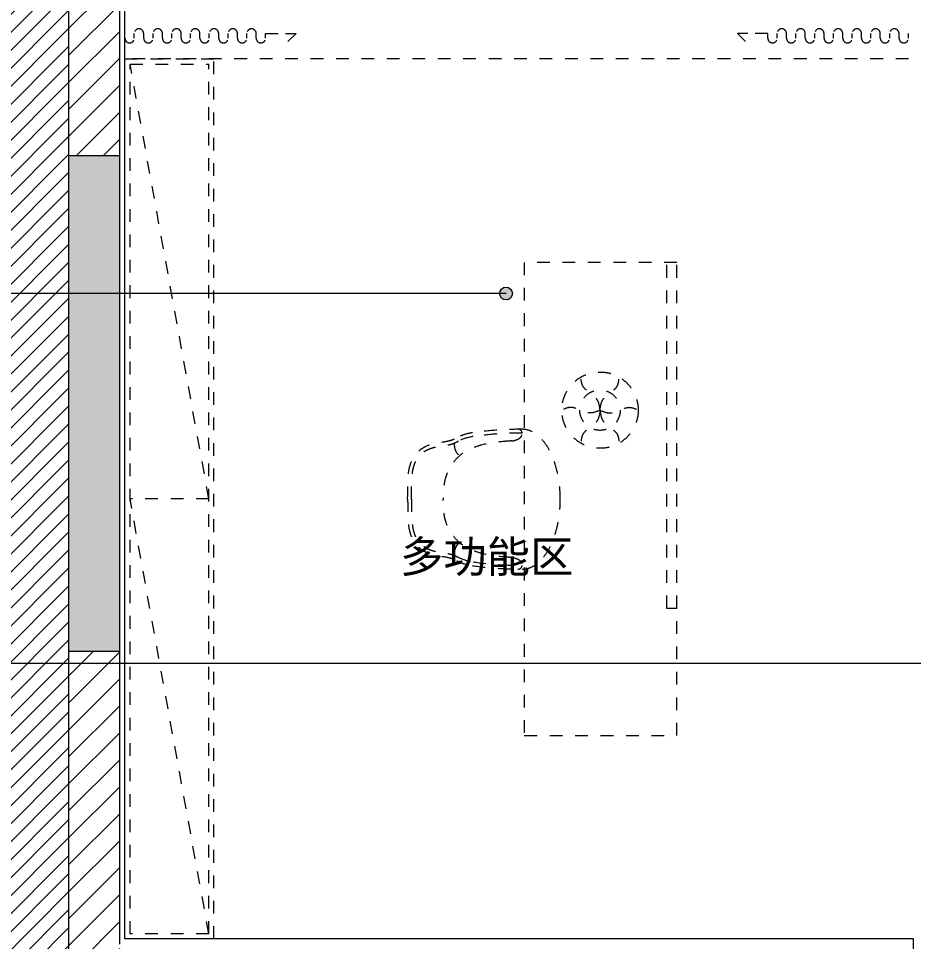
# Model space of a CAD drawing. Header units: millimetres. Extents: x 2160 to 29548, y 1196 to 18324.
# Drawn here: x 10435 to 13954, y 9210 to 12839 of the extents above; entities that cross this region are included whole.
import ezdxf

# ---------------------------------------------------------------- set-up
doc = ezdxf.new("R2010")
doc.units = ezdxf.units.MM
doc.linetypes.add('JZ-I-活动家具', pattern=[100, 50, -50])
for name, color, linetype, lineweight, true_color in [('A-DETL-3', 7, 'Continuous', 18, 0x848400), ('A-DETL-GENF-4', 7, 'Continuous', 5, 0x1e1e1e), ('A-DETL-GENF-5', 9, 'Continuous', 5, 0x808080), ('A-DETL-GENF-6', 9, 'JZ-I-活动家具', 5, 0x808080), ('A-新建墙体', 7, 'Continuous', 18, 0x848400), ('A-新建墙体-1', 9, 'Continuous', 18, 0x808080), ('A-新建墙体-2', 9, 'Continuous', 5, 0x808080), ('A-新建墙体-3', 7, 'Continuous', 9, 0xff8080), ('G-ANNO-TEXT-1', 7, 'Continuous', 5, 0x008000)]:
    doc.layers.add(name, color=color, linetype=linetype, lineweight=lineweight, true_color=true_color)
doc.styles.add('宋体_1', font='', dxfattribs={"height": 125})
doc.styles.get('宋体_1').set_extended_font_data('SimSun')
pattern_1 = [(45, (11833.81, 0), (-53.033, 53.033), [])]

# ---------------------------------------------------------------- blocks, each defined once
blk = doc.blocks.new('JZ-I-窗帘2D - JZ-I-窗帘2D-14640888-02平面布置及立面索引')
at = {"layer": 'A-DETL-GENF-6'}
for p, q in [((-1540, 100), (1540, 100)), ((-1540, 18.4), (-1540, 0)), ((-1503.1, 18.4), (-1503.1, 0)), ((-1466.3, 18.4), (-1466.3, 0)), ((-1429.4, 18.4), (-1429.4, 0)), ((-1392.5, 18.4), (-1392.5, 0)), ((-1355.7, 18.4), (-1355.7, 0)), ((-1318.8, 18.4), (-1318.8, 0)), ((-1282, 18.4), (-1282, 0)), ((-1245.1, 18.4), (-1245.1, 0)), ((-1208.2, 18.4), (-1208.2, 0)), ((-1171.4, 18.4), (-1171.4, 0)), ((-1134.5, 18.4), (-1134.5, 0)), ((-1097.6, 18.4), (-1097.6, 0)), ((-1060.8, 18.4), (-1060.8, 0)), ((-1023.9, 18.4), (-1023.9, 0)), ((-987, 18.4), (-987, 0)), ((-987, 0), (-908.9, 0)), ((-908.9, 0), (-867.4, 0)), ((-867.4, 0), (-899.2, 31.8)), ((867.4, 0), (899.2, 31.8)), ((987, 18.4), (987, 0)), ((1023.9, 18.4), (1023.9, 0)), ((1060.8, 18.4), (1060.8, 0)), ((1097.6, 18.4), (1097.6, 0)), ((1134.5, 18.4), (1134.5, 0)), ((1171.4, 18.4), (1171.4, 0)), ((1208.2, 18.4), (1208.2, 0)), ((1245.1, 18.4), (1245.1, 0)), ((1282, 18.4), (1282, 0)), ((1318.8, 18.4), (1318.8, 0)), ((1355.7, 18.4), (1355.7, 0)), ((1392.5, 18.4), (1392.5, 0)), ((1429.4, 18.4), (1429.4, 0)), ((1466.3, 18.4), (1466.3, 0)), ((1503.1, 18.4), (1503.1, 0)), ((1540, 18.4), (1540, 0)), ((908.9, 0), (867.4, 0)), ((987, 0), (908.9, 0))]:
    blk.add_line(p, q, dxfattribs=at)
for centre, start, end in [((-1521.6, 18.4), 0, 180), ((-1447.8, 18.4), 0, 180), ((-1374.1, 18.4), 0, 180), ((-1300.4, 18.4), 0, 180), ((-1226.7, 18.4), 0, 180), ((-1152.9, 18.4), 0, 180), ((-1079.2, 18.4), 360, 180), ((-1005.5, 18.4), 0, 180), ((1005.5, 18.4), 0, 180), ((1079.2, 18.4), 0, 180), ((1152.9, 18.4), 0, 180), ((1226.7, 18.4), 0, 180), ((1300.4, 18.4), 0, 180), ((1374.1, 18.4), 0, 180), ((1447.8, 18.4), 0, 180), ((1521.6, 18.4), 0, 180), ((-1484.7, 0), 180, 0), ((-1411, 0), 180, 0), ((-1337.2, 0), 180, 0), ((-1263.5, 0), 180, 0), ((-1189.8, 0), 180, 0), ((-1116.1, 0), 180, 0), ((-1042.3, 0), 180, 0), ((1042.3, 0), 180, 0), ((1116.1, 0), 180, 360), ((1189.8, 0), 180, 360), ((1263.5, 0), 180, 360), ((1337.2, 0), 180, 360), ((1411, 0), 180, 0), ((1484.7, 0), 180, 0)]:
    blk.add_arc(centre, 18.4, start, end, dxfattribs=at)
blk = doc.blocks.new('JZ-I-书房书桌2D - JZ-I-书房书桌2D-14640684-02平面布置及立面索引')
at = {"layer": 'A-DETL-GENF-6'}
for p, q in [((1820, 1730), (1820, -1730)), ((1820, 1730), (2170, 1730)), ((1840, 1710), (1840, -1710)), ((1840, 1710), (2150, 1710)), ((1840, 1710), (2150, 0)), ((2150, 1710), (2150, -1710)), ((2170, 1730), (2170, -1730)), ((600, 930), (0, 930)), ((0, 930), (0, -930)), ((600, -930), (600, 930)), ((0, 430), (40, 430)), ((40, 430), (40, -930)), ((1840, 0), (2150, 0)), ((1840, 0), (2150, -1710)), ((0, -930), (600, -930)), ((2170, -1730), (1820, -1730)), ((2150, -1710), (1840, -1710))]:
    blk.add_line(p, q, dxfattribs=at)
for radius in [150, 79.4]:
    blk.add_circle((302.4, -349.2), radius, dxfattribs=at)
for centre, radius, start, end in [((623.7, 260.9), 15, 83.3661, 180), ((608.7, -1118.1), 1394, 81.9822, 90), ((608.7, -1118.1), 1379, 81.9822, 90), ((775.3, 64.2), 200, 63.1425, 81.9822), ((775.3, 64.2), 185, 63.1191, 81.9822), ((815.4, 216.2), 60.1, 311.2394, 5.1532), ((815.4, -214.4), 60.1, 354.8468, 48.7606), ((608.7, 1119.9), 1379, 270, 278.0178), ((775.3, -62.4), 185, 278.0178, 296.8809), ((775.3, -62.4), 200, 278.0178, 296.8575), ((623.7, -259.1), 15, 180, 276.6339), ((608.7, 1119.9), 1394, 270, 278.0178)]:
    blk.add_arc(centre, radius, start, end, dxfattribs=at)
for start_param, end_param in [(0, 1.570796), (1.570796, 3.141593)]:
    blk.add_ellipse((608.7, 0.9), major_axis=(0, 275), ratio=0.545455, start_param=start_param, end_param=end_param, dxfattribs=at)
for points, knots in [([(650.2, 230.3), (649.2, 230.3), (642.5, 230.4), (630.1, 234.6), (614.9, 241.3), (609.1, 253), (608.8, 258.9), (608.7, 260.9)], [0, 0, 0, 0, 2.97443, 20.06912, 39.037319, 50.593375, 56.687881, 56.687881, 56.687881, 56.687881]), ([(650.2, 230.3), (660, 229.5), (695.5, 226.7), (758.8, 219.1), (832.8, 193.9), (887.5, 142), (914, 82.5), (918.6, 34), (918.7, 8.3), (918.7, 0.9)], [0, 0, 0, 0, 29.554776, 106.842184, 191.294561, 258.698591, 326.944498, 381.700154, 403.929062, 403.929062, 403.929062, 403.929062]), ([(1043.6, 0.9), (1043.4, 8.1), (1043.3, 15.4), (1043.2, 27.4), (1043.1, 32.1), (1043, 41.5), (1042.9, 46), (1042.8, 54), (1042.7, 57.4), (1042.6, 64.2), (1042.5, 67.5), (1042.2, 77.6), (1041.9, 84.2), (1040.9, 96.9), (1040.2, 103.1), (1038.5, 113.4), (1037.7, 117.6), (1036.1, 124.2), (1035.5, 126.7), (1034, 131.6), (1033.2, 134), (1030.7, 141.2), (1028.7, 145.8), (1024.8, 153.7), (1022.9, 157), (1019, 163.1), (1016.9, 166), (1012.9, 171.1), (1010.9, 173.2), (1006.8, 177.4), (1004.6, 179.4), (997.3, 185.6), (991.7, 189.4), (983.1, 194.2), (980.4, 195.5), (975.3, 197.8), (973, 198.8), (968.2, 200.6), (965.8, 201.4), (958.5, 203.8), (953.5, 205.1), (944.9, 207), (941.4, 207.7), (936.2, 208.6), (934.4, 208.9), (930.9, 209.4), (929.1, 209.7), (923.6, 210.5), (919.9, 211), (913.1, 212), (910, 212.5), (904.7, 213.4), (902.4, 213.8), (898.2, 214.7), (896.1, 215.2), (892, 216.2), (890, 216.7), (883.8, 218.5), (879.7, 219.9), (874.8, 221.9), (873.8, 222.2), (871, 223.4), (869.2, 224.3), (864.4, 226.5), (861.6, 227.9), (858.9, 229.3)], [0, 0, 0, 0, 21.701413, 21.701413, 36.066315, 36.066315, 49.690563, 49.690563, 59.94764, 59.94764, 70.204717, 70.204717, 90.718871, 90.718871, 110.581202, 110.581202, 124.478705, 124.478705, 132.856986, 132.856986, 141.235267, 141.235267, 157.991829, 157.991829, 170.671877, 170.671877, 182.939267, 182.939267, 193.197045, 193.197045, 203.454822, 203.454822, 226.281586, 226.281586, 236.503398, 236.503398, 244.95828, 244.95828, 253.413162, 253.413162, 270.322926, 270.322926, 281.646931, 281.646931, 287.242485, 287.242485, 292.83804, 292.83804, 304.029149, 304.029149, 313.048231, 313.048231, 319.393515, 319.393515, 325.136412, 325.136412, 330.879309, 330.879309, 342.365103, 342.365103, 344.970224, 344.970224, 350.507081, 350.507081, 359.569503, 359.569503, 359.569503, 359.569503]), ([(1058.7, 0.9), (1058.5, 17.7), (1057.9, 60.1), (1056.9, 123.4), (1029, 183.4), (983.2, 214.1), (939.7, 224), (905.4, 227.7), (881.9, 234.5), (870.4, 240.3), (865.6, 242.7)], [0, 0, 0, 0, 50.42581, 127.381571, 188.345295, 239.975043, 286.762511, 320.949455, 343.663305, 359.569493, 359.569493, 359.569493, 359.569493]), ([(650.2, -228.4), (660, -227.7), (695.5, -224.9), (758.8, -217.2), (832.8, -192), (887.5, -140.2), (914, -80.7), (918.6, -32.1), (918.7, -6.5), (918.7, 0.9)], [0, 0, 0, 0, 29.554776, 106.842184, 191.294561, 258.698591, 326.944498, 381.700154, 403.929062, 403.929062, 403.929062, 403.929062]), ([(1043.6, 0.9), (1043.4, -6.3), (1043.3, -13.5), (1043.2, -25.5), (1043.1, -30.3), (1043, -39.6), (1042.9, -44.2), (1042.8, -52.1), (1042.7, -55.6), (1042.6, -62.3), (1042.5, -65.7), (1042.2, -75.7), (1041.9, -82.3), (1040.9, -95.1), (1040.2, -101.3), (1038.5, -111.6), (1037.7, -115.8), (1036.1, -122.4), (1035.5, -124.8), (1034, -129.7), (1033.2, -132.2), (1030.7, -139.3), (1028.7, -144), (1024.8, -151.9), (1022.9, -155.1), (1019, -161.3), (1016.9, -164.2), (1012.9, -169.2), (1010.9, -171.4), (1006.8, -175.6), (1004.6, -177.6), (997.3, -183.8), (991.7, -187.6), (983.1, -192.3), (980.4, -193.7), (975.3, -196), (973, -197), (968.2, -198.8), (965.8, -199.6), (958.5, -201.9), (953.5, -203.2), (944.9, -205.1), (941.4, -205.8), (936.2, -206.8), (934.4, -207), (930.9, -207.6), (929.1, -207.9), (923.6, -208.7), (919.9, -209.2), (913.1, -210.2), (910, -210.7), (904.7, -211.6), (902.4, -212), (898.2, -212.9), (896.1, -213.4), (892, -214.4), (890, -214.9), (883.8, -216.7), (879.7, -218.1), (874.8, -220), (873.8, -220.4), (871, -221.6), (869.2, -222.4), (864.4, -224.7), (861.6, -226.1), (858.9, -227.4)], [0, 0, 0, 0, 21.701413, 21.701413, 36.066315, 36.066315, 49.690563, 49.690563, 59.94764, 59.94764, 70.204717, 70.204717, 90.718871, 90.718871, 110.581202, 110.581202, 124.478705, 124.478705, 132.856986, 132.856986, 141.235267, 141.235267, 157.991829, 157.991829, 170.671877, 170.671877, 182.939267, 182.939267, 193.197045, 193.197045, 203.454822, 203.454822, 226.281586, 226.281586, 236.503398, 236.503398, 244.95828, 244.95828, 253.413162, 253.413162, 270.322926, 270.322926, 281.646931, 281.646931, 287.242485, 287.242485, 292.83804, 292.83804, 304.029149, 304.029149, 313.048231, 313.048231, 319.393515, 319.393515, 325.136412, 325.136412, 330.879309, 330.879309, 342.365103, 342.365103, 344.970224, 344.970224, 350.507081, 350.507081, 359.569503, 359.569503, 359.569503, 359.569503]), ([(1058.7, 0.9), (1058.5, -15.9), (1057.9, -58.3), (1056.9, -121.6), (1029, -181.5), (983.2, -212.2), (939.7, -222.2), (905.4, -225.9), (881.9, -232.7), (870.4, -238.5), (865.6, -240.8)], [0, 0, 0, 0, 50.42581, 127.381571, 188.345295, 239.975043, 286.762511, 320.949455, 343.663305, 359.569493, 359.569493, 359.569493, 359.569493]), ([(302.4, -349.2), (300.7, -335.5), (297.1, -307.2), (264.9, -281.2), (230.6, -258.5), (228.4, -232.5), (227.4, -219.3)], [0, 0, 0, 0, 39.705882, 82.444736, 118.936641, 156.461162, 156.461162, 156.461162, 156.461162]), ([(302.4, -349.2), (304.1, -335.5), (307.6, -307.2), (339.8, -281.2), (374.2, -258.5), (376.3, -232.5), (377.4, -219.3)], [0, 0, 0, 0, 39.705882, 82.444736, 118.936641, 156.461162, 156.461162, 156.461162, 156.461162]), ([(650.2, -228.4), (649.2, -228.5), (642.5, -228.6), (630.1, -232.8), (614.9, -239.5), (609.1, -251.2), (608.8, -257), (608.7, -259.1)], [0, 0, 0, 0, 2.97443, 20.06912, 39.037319, 50.593375, 56.687881, 56.687881, 56.687881, 56.687881]), ([(302.4, -349.2), (289.7, -343.8), (263.4, -332.7), (224.8, -347.7), (187.9, -366), (164.3, -354.9), (152.4, -349.2)], [0, 0, 0, 0, 39.705882, 82.444736, 118.936641, 156.461162, 156.461162, 156.461162, 156.461162]), ([(302.4, -349.2), (300.7, -362.8), (297.1, -391.2), (264.9, -417.1), (230.6, -439.9), (228.4, -465.9), (227.4, -479.1)], [0, 0, 0, 0, 39.705882, 82.444736, 118.936641, 156.461162, 156.461162, 156.461162, 156.461162]), ([(302.4, -349.2), (315, -343.8), (341.4, -332.7), (380, -347.7), (416.8, -366), (440.4, -354.9), (452.4, -349.2)], [0, 0, 0, 0, 39.705882, 82.444736, 118.936641, 156.461162, 156.461162, 156.461162, 156.461162]), ([(302.4, -349.2), (304.1, -362.8), (307.6, -391.2), (339.8, -417.1), (374.2, -439.9), (376.3, -465.9), (377.4, -479.1)], [0, 0, 0, 0, 39.705882, 82.444736, 118.936641, 156.461162, 156.461162, 156.461162, 156.461162])]:
    blk.add_open_spline(points, degree=3, knots=knots, dxfattribs=at)

msp = doc.modelspace()

# ---------------------------------------------------------------- hatches: boundary and pattern name
at = {"layer": 'A-DETL-GENF-4'}
h = msp.add_hatch(dxfattribs=at)
h.set_pattern_fill('FP_6', color=256, style=0, pattern_type=2)
h.set_pattern_definition([(45, (11833.807, 0), (-35.35534, 35.35534), [])])
h.paths.add_polyline_path([(23462.2, 2900), (26733.8, 2900), (26733.8, 16700), (9283.8, 16700), (9283.8, 2900), (22371.4, 2900)], flags=0)
h.paths.add_polyline_path([(26333.8, 3300), (13733.8, 3300), (13733.8, 7200), (13483.8, 7200), (13483.8, 6440), (13380.1, 6446.3), (13278, 6465), (13178.8, 6495.9), (13084.1, 6538.5), (12995.3, 6592.2), (12913.5, 6656.3), (12840.1, 6729.7), (12776, 6811.5), (12722.3, 6900.3), (12679.7, 6995), (12648.8, 7094.2), (12630.1, 7196.3), (12623.8, 7300), (12618.6, 7241), (12603.3, 7183.7), (12578.3, 7130), (12544.3, 7081.5), (12502.4, 7039.5), (12453.8, 7005.6), (12400.1, 6980.5), (12342.8, 6965.2), (12283.8, 6960), (12283.8, 7200), (10633.8, 7200), (10633.8, 16300), (19133.6, 16300), (19245.6, 16293.7), (19356.2, 16274.9), (19463.9, 16243.9), (19567.5, 16201), (19665.7, 16146.7), (19757.1, 16081.8), (19840.8, 16007.1), (19917.3, 15920.9), (19980.4, 15832), (20034.6, 15733.9), (20077.5, 15630.3), (20108.6, 15522.5), (20127.4, 15412), (20133.6, 15300), (20133.6, 14200), (26333.8, 14200), (26333.8, 4624.6)], flags=0)
at = {"layer": 'A-新建墙体-1'}
msp.add_hatch(color=256, dxfattribs=at).paths.add_polyline_path([(10833.8, 10350), (10833.8, 12300), (10633.8, 12300), (10633.8, 10350)], flags=0)
at = {"layer": 'A-新建墙体-2'}
h = msp.add_hatch(dxfattribs=at)
h.set_pattern_fill('FP_1', color=256, style=0, pattern_type=2)
h.set_pattern_definition(pattern_1)
h.paths.add_polyline_path([(10633.8, 12300), (10833.8, 12300), (10833.8, 16000), (10633.8, 16000), (10633.8, 12387.4)], flags=0)
h = msp.add_hatch(dxfattribs=at)
h.set_pattern_fill('FP_1', color=256, style=0, pattern_type=2)
h.set_pattern_definition(pattern_1)
h.paths.add_polyline_path([(10833.8, 7400), (10833.8, 10350), (10633.8, 10350), (10633.8, 7400)], flags=0)
at = {"layer": 'G-ANNO-TEXT-1'}
h = msp.add_hatch(color=256, dxfattribs=at)
edge = h.paths.add_edge_path(flags=0)
edge.add_arc((12352, 11757.8), 25, 0, 360)

# ---------------------------------------------------------------- linework, layer by layer
at = {"layer": 'A-DETL-3'}
msp.add_line((10633.8, 7200), (10633.8, 16300), dxfattribs=at)
at = {"layer": 'A-新建墙体'}
for p, q in [((10833.8, 9200), (10833.8, 12900)), ((10633.8, 12300), (10833.8, 12300)), ((10833.8, 10350), (10633.8, 10350))]:
    msp.add_line(p, q, dxfattribs=at)
at = {"layer": 'A-新建墙体-3'}
for p, q in [((10853.8, 9220), (10853.8, 12880)), ((13953.8, 9220), (10853.8, 9220)), ((13953.8, 8980), (13953.8, 9220))]:
    msp.add_line(p, q, dxfattribs=at)
at = {"layer": 'G-ANNO-TEXT-1'}
for p, q in [((12352, 11757.8), (7393.2, 11757.8)), ((16722.8, 10302.8), (7393.2, 10302.8))]:
    msp.add_line(p, q, dxfattribs=at)
msp.add_circle((12352, 11757.8), 25, dxfattribs=at)

# ---------------------------------------------------------------- block references
at = {"layer": 'A-DETL-GENF-5', "rotation": 180}
for name, p in [('JZ-I-窗帘2D - JZ-I-窗帘2D-14640888-02平面布置及立面索引', (12393.8, 12780)), ('JZ-I-书房书桌2D - JZ-I-书房书桌2D-14640684-02平面布置及立面索引', (13023.8, 10950))]:
    msp.add_blockref(name, p, dxfattribs=at)

# ---------------------------------------------------------------- texts
at = {"layer": 'G-ANNO-TEXT-1', "insert": (11935.1, 10785.7), "char_height": 125, "width": 751.44, "attachment_point": 1, "line_spacing_factor": 0.877739, "style": '宋体_1'}
msp.add_mtext('\\pt600,1200,1800,2400,3000,3600,4200,4800,5400,6000,6600,7200,7800,8400,9000,9600,10200,10800,11400,12000,12600,13200,13800,14400,15000,15600,16200,16800,17400,18000,18600,19200;多功能区', dxfattribs=at)

doc.saveas('drawing.dxf')
